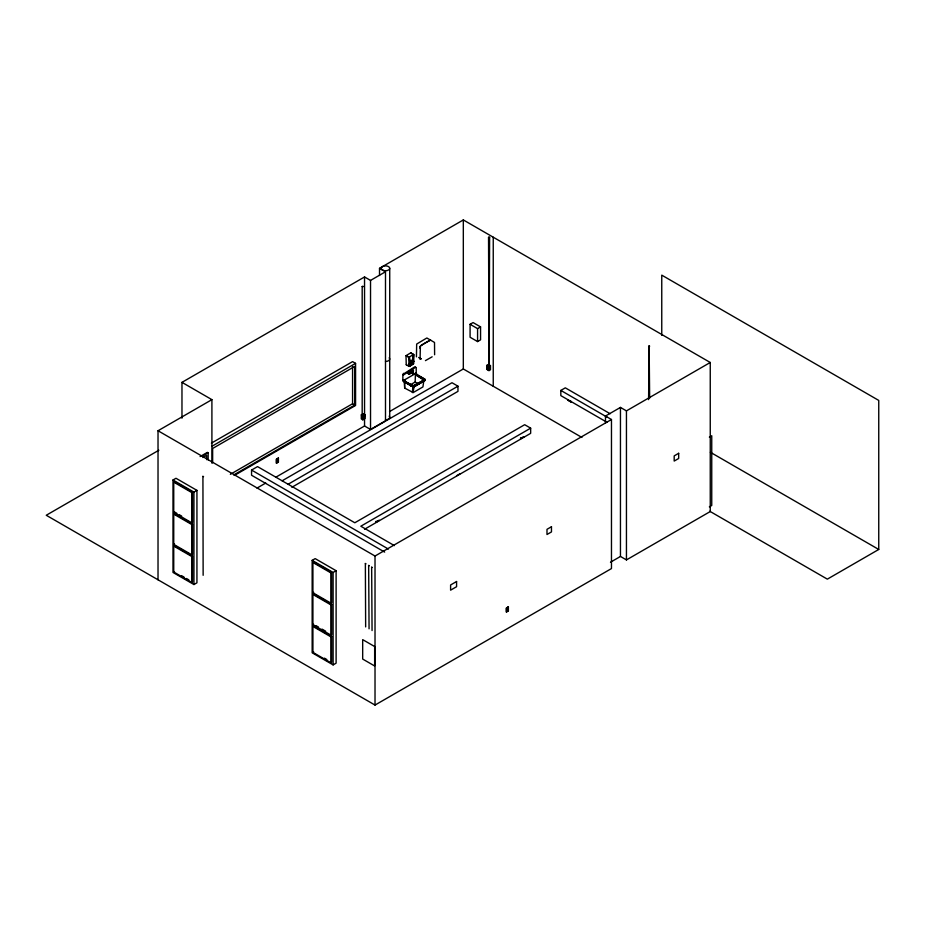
<?xml version="1.0" encoding="UTF-8"?>
<svg xmlns="http://www.w3.org/2000/svg" width="925" height="925" viewBox="0 0 925 925"><rect width="100%" height="100%" fill="white"/><g stroke="black" fill="none" stroke-linecap="round" stroke-linejoin="round"><path stroke-width="1.39" d="M434.611 354.761L434.519 342.458L426.853 337.983L416.666 344.054L416.435 356.83M413.406 354.622C414.331 360.484 409.232 367.398 409.266 356.981M412.989 357.836L412.134 360.947L413.683 354.518M412.989 357.027L413.221 354.726M409.879 366.069L409.879 365.907A2.047 1.156 -58.3 0 1 411.382 363.525A2.047 1.156 -58.3 0 1 412.793 364.242L412.446 364.623A36.827 21.391 -59.7 0 1 410.226 365.884L408.931 366.404L408.792 364.022A22.616 13.135 -59.7 0 0 413.695 361.224L413.787 361.328A22.616 13.135 -59.7 0 1 408.885 364.126L408.792 364.022M410.515 384.708L415.163 382.025L415.441 373.573L416.331 375.122M276.933 460.442L277.003 459.864M277.107 461.795L277.003 461.182M277.095 461.702L277.269 461.101M277.604 461.032L277.454 461.864L277.13 461.089L277.963 460.847L277.858 461.725L276.922 461.251L277.731 459.367M364.3 417.429L363.722 418.285M507.039 608.5C506.53 609.436 507.501 608.442 506.935 610.72M507.813 608.627L507.524 609.182M507.825 609.853L506.9 610.662L507.813 609.76M488.053 367.607L487.544 366.728M488.238 368.323L488.042 369.387L487.544 368.046M412.423 392.558L412.908 385.852L405.3 381.482L404.41 379.944L404.676 388.084L413.197 392.558L422.933 386.928L423.904 380.002L412.885 385.864M418.62 357.478L421.048 358.888L420.077 358.935L420.389 346.054L420.147 346.644M420.077 348.424L420.239 346.621M277.095 459.679L277.708 461.251M363.918 416.932L363.745 417.279M363.918 418.25L363.513 418.065M507.582 610.419L506.761 610.604M507.409 608.188C508.368 610.465 506.472 608.916 507.617 608.523M507.212 610.431L507.571 609.506M507.258 609.309L507.178 608.315L507.802 608.8M507.513 610.558L506.9 610.107M488.331 369.214C486.087 368.381 489.487 367.075 487.452 369.052M488.4 368.555L487.463 368.081L487.625 369.052M487.833 367.41L487.903 366.924M277.269 459.783L277.234 460.731L277.824 459.471M363.583 416.689L364.219 416.423L363.537 416.805L364.219 417.522M364.3 417.765L363.548 418.505M487.475 366.855C488.273 369.26 488.146 365.074 487.452 367.734M202.841 476.225L203.558 476.641M362.184 286.496L363.236 286.496L362.184 286.496L362.184 414.481L363.236 414.481L362.184 414.481M368.578 565.337L369.295 565.753M488.562 237.367L489.603 237.286L489.071 365.583L488.539 237.286L489.603 237.286M488.539 365.271L489.603 365.271M570.898 401.242L570.436 400.999M648.598 399.623L649.13 345.915L649.662 398.178M649.662 346.216L648.598 346.216M408.885 364.126L408.919 357.316L413.128 354.68M363.548 417.533L363.606 418.47M363.814 417.95L364.496 416.181M507.536 610.153L507.443 609.378M488.4 368.323L487.833 368.74M412.747 370.821L412.619 371.33M411.243 385.806L412.481 385.991M363.907 416.84L363.375 416.181L364.149 415.868L363.583 416.296L364.334 417.302M363.988 417.221L364.126 418.239M277.13 459.771C278.934 458.696 275.928 460.338 277.673 460.292M363.548 416.204L363.409 417.048M364.196 416.759L364.196 415.892M506.935 608.685L507.802 608.361M410.446 361.802L411.22 362.045L412.041 360.889M402.861 374.417L414.816 366.797L416.215 367.607L416.215 373.133L417.106 374.671L425.014 379.238L425.014 380.418L414.227 386.65L412.446 386.65L402.861 381.112L402.861 374.417L403.647 374.868L415.603 367.26M507.455 610.35L506.854 609.714L507.409 609.887M507.663 609.24L506.958 608.789M365.271 563.429L365.999 563.845M371.572 567.06L372.289 567.476M420.517 345.996L420.632 345.742A117.082 67.594 -60 0 1 430.414 340.088L430.576 340.099M420.586 345.904L420.655 345.834A116.666 67.363 -60 0 1 430.391 340.215L430.53 340.215M412.7 373.642L413.44 373.642L412.7 374.22M376.498 521.33L375.989 521.33M277.512 461.517L277.731 460.685M521.249 437.976L520.567 437.953M412.816 364.392L413.787 363.537L413.695 361.224M432.148 356.807L425.442 360.623M181.971 418.192L181.971 382.36L364.542 276.957L370.532 280.414L385.494 271.765L385.494 420.817L370.532 429.454L364.542 425.997L275.754 477.254M379.516 275.477L379.516 268.308L463.321 219.93L710.25 362.484L710.25 511.537L626.445 559.914L620.455 556.457L610.477 562.227M158.025 579.79L158.025 430.749L211.906 399.646L211.906 463.147M158.857 450.244L46.25 515.26L375.018 705.07L611.471 568.563L611.471 419.511L605.482 416.053L605.482 423.222M211.409 443.133L352.575 361.629L355.57 363.352L355.57 405.474L234.383 475.438M211.906 446.301L355.57 363.352M200.089 456.568L207.408 452.348L208.16 452.776L208.16 459.945M202.066 456.303L208.16 452.776M202.922 457.528L206.657 455.366L206.657 459.656M172.987 479.994L175.981 478.271L196.933 490.366L196.933 582.819L193.938 584.542L172.987 572.448L172.987 479.994L193.938 492.088L196.933 490.366M173.738 482.156L174.49 481.728L192.446 492.088L192.446 522.336L191.695 522.764L173.738 512.392L173.738 482.156L191.695 492.528L192.446 492.088M470.085 324.293L473.08 322.571L480.561 326.883L480.561 339.845L477.578 341.579L470.085 337.255L470.085 324.293L477.578 328.618L480.561 326.883M420.193 359.154L421.06 358.773M230.36 474.305L352.575 403.751L354.818 405.046L354.818 366.381L212.646 448.463L212.646 462.778M408.457 372.289L409.833 373.076M412.122 370.173L413.498 370.96M413.498 370.173C407.139 372.243 419.118 369.595 409.139 374.313L407.833 373.099L409.833 372.289M407.833 373.55L408.353 372.798L409.139 373.249M412.804 373.862L413.336 373.55L413.336 374.313L410.457 372.047L413.591 373.249L413.07 374.012M408.619 373.55L412.804 371.133M409.324 373.446L408.954 372.694M233.852 474.883L354.818 405.046M408.619 374.012L413.336 371.434M173.738 512.392L174.49 511.964L176.883 513.352M413.336 374.001L412.804 374.313L412.804 373.55M402.861 379.932L403.647 380.383L416.215 373.133L415.429 372.671M173.738 514.127L174.49 513.687L192.446 524.059L192.446 554.306L191.695 554.734L173.738 544.363L173.738 514.127L191.695 524.498L192.446 524.059M384.661 552.098L251.554 475.242L251.554 470.062L257.543 466.605L354.818 522.764L524.672 424.702L530.661 428.159L530.661 433.339L364.554 529.239M404.537 382.083L405.3 381.482M417.106 374.671L416.319 375.272L423.904 379.655M277.315 459.887L277.835 459.586L277.269 460.442M277.13 460.153L277.292 459.69M277.315 461.205L277.835 460.904L277.269 461.76M277.13 461.483L277.766 461.217L276.98 460.939L277.697 461.575L276.91 461.691M277.153 461.945L277.87 461.725M361.305 414.863L363.375 413.672L364.866 414.539L364.866 418.632L362.797 419.823L361.305 418.956L361.305 414.863L362.797 415.73L364.866 414.539M425.014 380.267L414.227 386.5L412.446 386.5L404.537 381.933L403.647 380.383M363.779 416.412L364.323 416.158L363.722 416.967M364.334 418.262L363.433 417.753M363.583 418.007L364.219 417.742M257 488.088L265.752 483.035M389.517 411.579L463.321 368.971L581.929 437.456M282.125 480.803L451.99 382.73L457.967 386.188L457.967 391.368L291.861 487.278M173.738 544.363L174.49 543.935M173.738 546.097L174.49 545.658L192.446 556.029L192.446 581.952L191.695 582.38L173.738 572.02L173.738 546.097L191.695 556.457L192.446 556.029M486.908 365.329L488.412 364.462L490.481 365.653L490.481 369.746L488.978 370.613L486.908 369.422L486.908 365.329L488.978 366.52L490.481 365.653M488.007 367.583L488.03 366.762M487.487 367.237L488.388 368.717M487.718 367.422L488.4 367.005M487.487 368.555L488.227 368.821L487.845 368.115M288.114 484.249L457.967 386.188M488.053 369.075L487.903 368.243M173.738 572.02L174.49 571.581M606.916 422.228L560.827 395.623L560.827 390.431L565.314 387.841L610.165 413.741M530.661 428.159L360.808 526.221L394.385 545.611M375.781 522.139L378.903 520.336M520.521 438.577L523.643 436.773M375.781 522.382L379.331 520.336M456.592 475.728L460.141 473.681M520.521 438.82L524.059 436.773M312.164 560.353L315.159 558.619L336.11 570.713L336.11 663.167L333.116 664.902L312.164 652.796L312.164 560.353L333.116 572.448L336.11 570.713M312.916 562.504L313.667 562.076L331.624 572.448L331.624 602.684L330.873 603.123L312.916 592.752L312.916 562.504L330.873 572.876L331.624 572.448M605.482 416.053L620.455 407.416L626.445 410.873L710.25 362.484M158.025 430.749L375.018 556.029L611.471 419.511M312.916 592.752L313.667 592.324M312.916 594.474L313.667 594.047L331.624 604.418L331.624 634.654L330.873 635.082L312.916 624.722L312.916 594.474L330.873 604.846L331.624 604.418M312.916 624.722L313.667 624.282M312.916 626.445L313.667 626.017L331.624 636.388L331.624 662.3L330.873 662.739L312.916 652.368L312.916 626.445L330.873 636.816L331.624 636.388M312.916 652.368L313.667 651.94M709.348 437.097L711.741 435.721L711.741 505.489L709.348 506.865M507.409 608.569L506.888 608.87L507.721 608.234M507.073 608.974L507.547 608.13M661.757 335.336L661.757 275.141L878.75 400.421L878.75 549.462L827.343 579.143L709.753 511.248M410.816 364.751L410.18 365.109L411.139 364.797M425.014 380.418L414.227 386.65M410.792 352.83L406.017 355.663L409.116 357.062M277.384 460.083L276.922 459.656M277.604 460.638L277.604 459.713M369.063 628.815L368.659 565.707M372.058 630.549L371.653 567.43M406.607 364.577A36.827 21.391 -59.7 0 1 406.237 364.751L409.116 366.439M411.047 386.211L412.481 385.933L411.047 385.991M365.653 626.907L365.363 563.799M411.047 385.933L412.481 386.153M710.388 452.267L878.75 549.462M379.516 268.308L385.494 271.765M560.827 390.431L606.916 417.048M568.019 400.074L571.141 401.878M567.603 400.074L571.141 402.121M487.487 366.901L487.857 367.78L487.683 366.797M406.237 364.751L406.006 355.697L408.885 357.42M411.498 370.983L413.336 371.885M411.498 371.434L412.284 371.434M415.429 373.85L425.014 379.389M416.319 375.122L423.904 380.152L413.764 386.002L405.323 381.632M413.591 373.7L410.978 371.734M410.457 372.047L413.336 373.862M407.833 373.099L409.139 373.85M403.473 373.353L404.26 373.804M415.163 382.025L418.505 383.933M363.375 416.458L364.126 416.817M363.513 416.747L364.126 416.921L364.103 416.007M181.971 382.36L211.906 399.646M277.095 460.638L277.766 460.985M507.178 609.633L507.212 610.581L507.328 609.91M251.554 470.062L388.396 549.068M179.277 514.728L181.67 516.115M316.061 625.67L318.454 627.058M322.05 629.127L325.635 631.197M181.67 575.732L184.063 577.107M186.457 578.495L188.85 579.882M324.444 658.161L326.837 659.537M413.787 361.328L413.787 354.622L410.665 352.853L413.556 354.541M410.33 361.606L409.37 357.582L409.336 358.75M203.142 575.304L202.922 476.595M506.761 609.286L507.12 608.349M412.874 370.821L412.747 371.584L412.619 370.578M413.174 373.92L412.978 373.943M409.208 372.948L409.139 374.313M409.208 373.7L409.324 372.694M404.398 379.932L404.688 388.072M409.359 356.819L409.463 357.64M626.445 410.873L626.445 559.914M620.455 407.416L620.455 556.457M507.409 609.506L507.513 610.65M493.245 237.205L493.245 386.257M488.978 366.52L488.978 370.613M477.578 328.618L477.578 341.579M463.321 219.93L463.321 368.971M412.7 364.462L412.7 364.3A1.919 1.11 -59.7 0 0 411.336 363.606A1.919 1.11 -59.7 0 0 409.972 365.849L409.972 366.022M389.726 268.308L389.726 417.36M375.018 556.029L375.018 705.07M370.532 280.414L370.532 429.454M364.542 276.957L364.542 414.527M364.542 418.828L364.542 425.997M363.872 416.134L363.918 417.083M362.797 415.73L362.797 419.823M352.575 366.52L352.575 403.751M333.116 572.448L333.116 664.902M330.873 572.876L330.873 603.123M330.873 604.846L330.873 635.082M330.873 636.816L330.873 662.739M277.419 459.609L277.431 460.534M277.419 460.928L277.431 461.853M193.938 492.088L193.938 584.542M191.695 492.528L191.695 522.764M191.695 524.498L191.695 554.734M191.695 556.457L191.695 582.38M389.159 416.134A4.232 2.44 0 0 1 385.494 419.8M389.159 357.813A4.232 2.44 0 0 1 385.494 361.478M413.764 385.852L413.174 392.547L413.776 385.864M278.413 458.002L276.344 459.205L276.344 463.298L278.413 462.095L278.413 458.002M278.205 458.372L276.552 459.32L276.552 462.928L278.205 461.98L278.205 458.372M364.658 414.897L363.005 415.845L363.005 419.464L364.658 418.505L364.658 414.897M456.58 581.513L450.602 584.97L450.602 590.162L456.58 586.704L456.58 581.513M551.473 526.73L546.987 529.331L546.987 534.511L551.473 531.921L551.473 526.73M678.673 453.296L674.186 455.886L674.186 461.066L678.673 458.476L678.673 453.296M508.38 606.835L506.31 608.037L506.31 612.13L508.38 610.928L508.38 606.835M508.172 607.205L506.518 608.153L506.518 611.76L508.172 610.812L508.172 607.205M488.77 366.635L487.117 365.687L487.117 369.295L488.77 370.254L488.77 366.635M374.648 646.54L362.681 639.626L362.681 659.062L374.648 665.977L374.648 646.54M382.499 270.042A4.232 2.44 0 0 0 389.587 268.944A4.232 2.44 0 0 0 384.407 265.949A4.232 2.44 0 0 0 382.499 270.042"/></g></svg>
